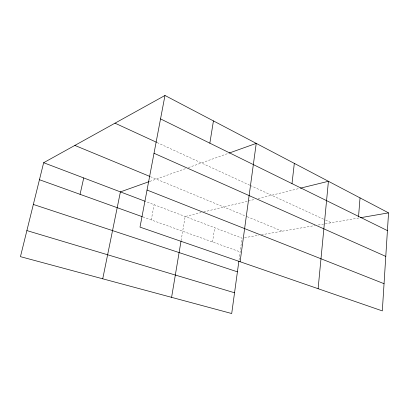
<?xml version="1.0" encoding="UTF-8"?>
<svg xmlns="http://www.w3.org/2000/svg" width="409" height="409" viewBox="0 0 409 409"><rect width="100%" height="100%" fill="white"/><g stroke="black" fill="none" stroke-linecap="round" stroke-linejoin="round"><path stroke-width="0.31" stroke-dasharray="2.04 1.53" d="M239.035 259.996L242.036 238.125L145.824 201.55M212.537 241.97L214.694 227.731M181.1 240.645L185.149 216.499L201.167 212.562M151.284 219.94L154.096 204.699M149.817 181.392L185.972 168.482M188.35 167.629L228.432 153.319M203.631 211.959L247.752 201.116M248.36 200.967L255.088 199.311M258.151 198.559L299.751 188.339M244.526 237.695L258.851 235.226M261.341 234.797L315.063 225.538M318.187 224.996L359.823 217.818M142.91 216.928L240.144 251.898M150.4 176.662L246.627 216.458M247.215 216.704L282.251 231.192M157.122 142.562L249.756 185.195M250.328 185.461L325.048 219.853M325.615 220.114L331.31 222.736"/><path stroke-width="0.61" d="M388.55 212.864L382.318 310.901L140.001 227.128L164.985 95.471L388.55 212.864L360.447 217.711M358.565 216.397L360.022 197.884M318.11 288.703L328.422 181.289L300.359 188.186M291.995 183.621L294.322 163.385M238.866 261.239L231.704 313.529L20.45 256.653L43.651 162.71L164.985 95.471M240.103 261.734L256.238 143.385L229.025 153.104M209.853 143.176L213.437 120.911M171.591 297.348L180.993 241.274M102.731 278.805L120.41 191.893L149.229 181.601M80.062 194.326L83.733 177.951M26.887 230.589L234.546 292.772M33.344 204.444L237.414 271.827M39.448 179.72L142.312 216.714M43.651 162.71L145.231 201.325M147.036 190.042L384.046 283.688M74.857 145.42L149.817 176.417M154.014 153.268L385.784 256.397M114.995 123.17L156.545 142.296M160.538 118.896L387.42 230.604"/></g></svg>
